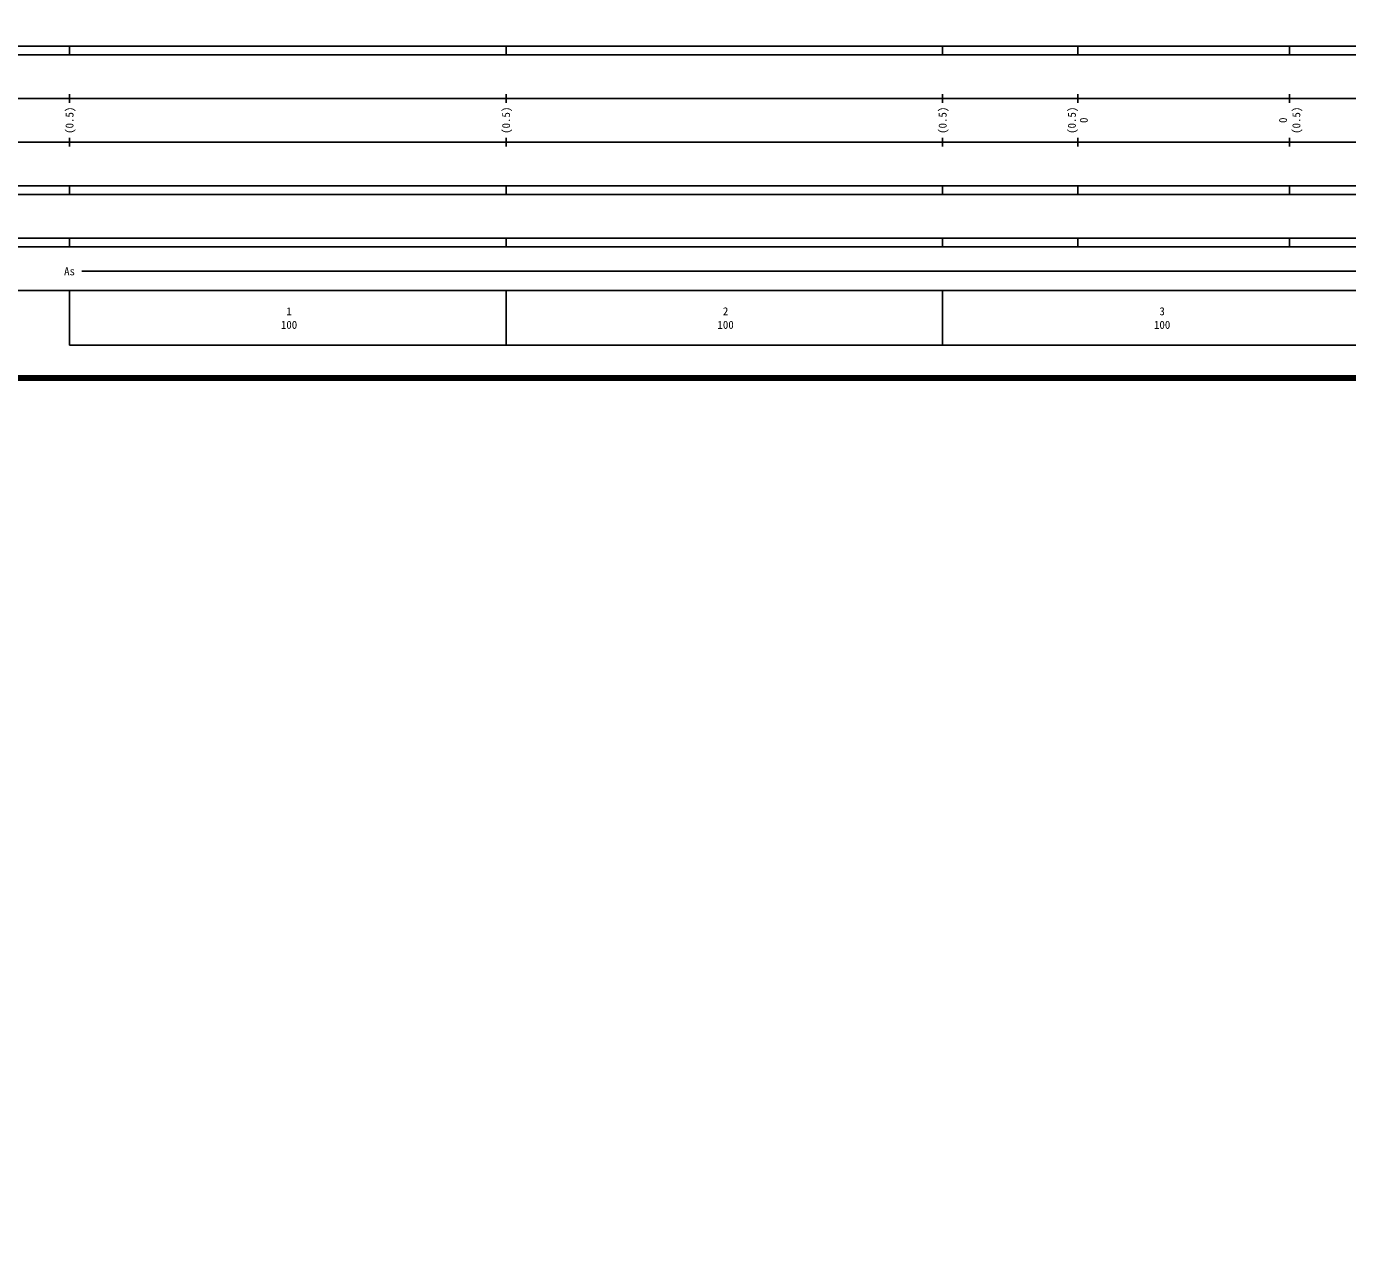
# Model space of a CAD drawing. Units: millimetres on the paper, enlarged 1000 times. Extents: x -1410926 to 2976274, y -4077725 to 380000.
# Drawn here: x 58132 to 360769, y -177216 to 100500 of the extents above; entities that cross this region are included whole.
import ezdxf
from ezdxf.enums import TextEntityAlignment as Align

# ---------------------------------------------------------------- set-up
doc = ezdxf.new("R2010")
doc.units = ezdxf.units.MM
doc.header["$LTSCALE"] = 1000
for name, color, linetype, lineweight in [('M-BGD', 7, 'Continuous', 13), ('M-TTL', 2, 'Continuous', 140), ('M-TTL-BAND', 7, 'Continuous', 25)]:
    doc.layers.add(name, color=color, linetype=linetype, lineweight=lineweight)
doc.styles.add('ＭＳ ゴシック', font='')
doc.styles.get('ＭＳ ゴシック').set_extended_font_data('MS Gothic')

msp = doc.modelspace()

# ---------------------------------------------------------------- linework, layer by layer
at = {"layer": 'M-BGD'}
msp.add_arc((782674, -1884125), 2193600, 101.6122, 101.6122, dxfattribs=at)
at = {"layer": 'M-TTL'}
msp.add_line((40000, 20000), (680000, 20000), dxfattribs=at)
at = {"layer": 'M-TTL-BAND'}
for p, q in [((40000, 96000), (579000, 96000)), ((40000, 94000), (579000, 94000)), ((68000, 94000), (68000, 96000)), ((168000, 94000), (168000, 96000)), ((268000, 94000), (268000, 96000)), ((299000, 96000), (299000, 94000)), ((347500, 96000), (347500, 94000)), ((68000, 83000), (68000, 85000)), ((168000, 83000), (168000, 85000)), ((268000, 83000), (268000, 85000)), ((299000, 85000), (299000, 83000)), ((347500, 85000), (347500, 83000)), ((49000, 84000), (579000, 84000)), ((40000, 74000), (579000, 74000)), ((68000, 73000), (68000, 75000)), ((168000, 73000), (168000, 75000)), ((268000, 73000), (268000, 75000)), ((299000, 75000), (299000, 73000)), ((347500, 75000), (347500, 73000)), ((40000, 64000), (579000, 64000)), ((68000, 62000), (68000, 64000)), ((168000, 62000), (168000, 64000)), ((268000, 62000), (268000, 64000)), ((299000, 64000), (299000, 62000)), ((347500, 64000), (347500, 62000)), ((40000, 62000), (579000, 62000)), ((40000, 52000), (579000, 52000)), ((68000, 50000), (68000, 52000)), ((168000, 50000), (168000, 52000)), ((268000, 50000), (268000, 52000)), ((299000, 52000), (299000, 50000)), ((347500, 52000), (347500, 50000)), ((40000, 50000), (579000, 50000)), ((70805, 44406), (565903, 44406)), ((40000, 40000), (579000, 40000)), ((68000, 40000), (68000, 27500)), ((168000, 40000), (168000, 27500)), ((268000, 40000), (268000, 27500)), ((68000, 27500), (579000, 27500))]:
    msp.add_line(p, q, dxfattribs=at)

# ---------------------------------------------------------------- texts
at = {"layer": 'M-TTL-BAND', "style": 'ＭＳ ゴシック'}
for s, p in [('(0.5)', (68000, 79000)), ('(0.5)', (168000, 79000)), ('(0.5)', (268000, 79000)), ('(0.5)', (297601, 79000)), ('(0.5)', (349023, 79000)), ('0', (300334, 79000)), ('0', (345969, 79000))]:
    msp.add_text(s, height=1833, rotation=90, dxfattribs=at).set_placement(p, align=Align.MIDDLE_CENTER)
for s, p in [('As', (68006, 44406)), ('1', (118288, 35238)), ('2', (218288, 35238)), ('3', (318288, 35238)), ('100', (118288, 32131)), ('100', (218288, 32131)), ('100', (318288, 32131))]:
    msp.add_text(s, height=1833, dxfattribs=at).set_placement(p, align=Align.MIDDLE_CENTER)

doc.saveas('drawing.dxf')
